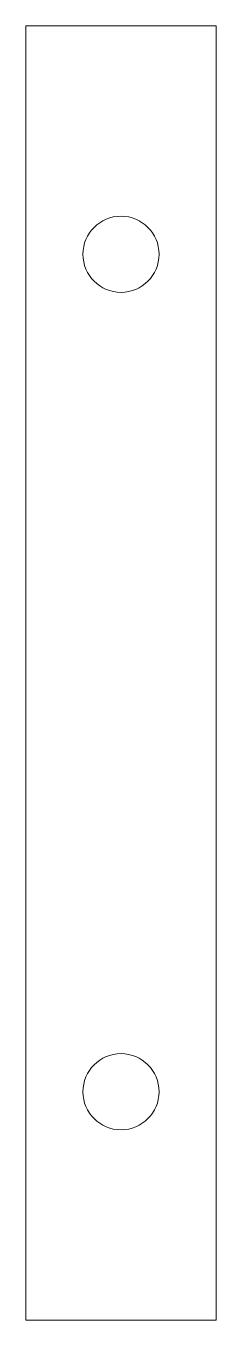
# Paper-space layout '_Direita' of a CAD drawing. Header units: millimetres. Extents: x -2.5 to 2.5, y -17 to 17.
import ezdxf

# ---------------------------------------------------------------- set-up
doc = ezdxf.new("R2010")
doc.units = ezdxf.units.MM

psp = doc.layouts.new('_Direita')

# ---------------------------------------------------------------- linework, layer by layer
at = {"color": 7, "linetype": 'Continuous', "lineweight": 15}
for p, q in [((-2.5, 17), (2.5, 17)), ((-2.5, -17), (-2.5, 17)), ((2.5, -17), (2.5, 17)), ((-2.5, -17), (2.5, -17))]:
    psp.add_line(p, q, dxfattribs=at)
for centre in [(0, 11), (0, -11)]:
    psp.add_circle(centre, 1, dxfattribs=at)

doc.saveas('drawing.dxf')
